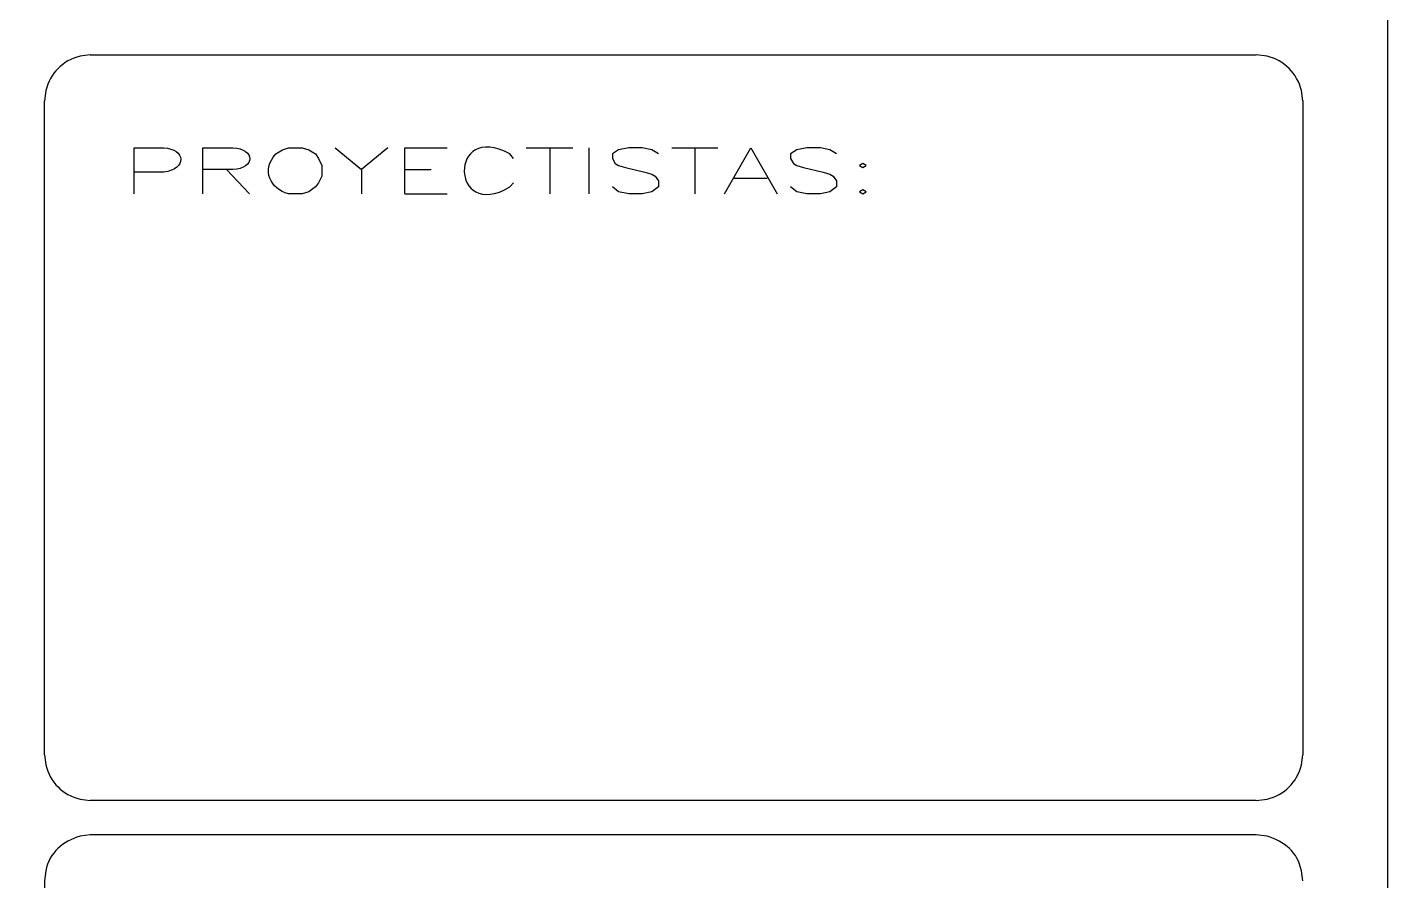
# Model space of a CAD drawing. Header units: millimetres. Extents: x -3 to 3438, y -2371 to 140.
# Drawn here: x 568.99 to 584.92, y -55.98 to -45.98 of the extents above; entities that cross this region are included whole.
import ezdxf

# ---------------------------------------------------------------- set-up
doc = ezdxf.new("R2010")
doc.units = ezdxf.units.MM
doc.layers.add('1- 1', color=1, linetype='Continuous')
doc.layers.add('1- 3', color=3, linetype='Continuous')

msp = doc.modelspace()

# ---------------------------------------------------------------- linework, layer by layer
at = {"layer": '1- 1', "lineweight": 25}
msp.add_lwpolyline([(294.776, 139.89), (294.776, -75.213), (584.919, -75.213), (584.919, 139.89), (294.776, 139.89)], dxfattribs=at)
at = {"layer": '1- 3', "lineweight": 25}
for points in [[(569.729, -46.303), (583.378, -46.303)], [(569.192, -54.502), (569.192, -46.84)], [(583.923, -46.84), (583.923, -54.502)], [(572.596, -47.393), (572.904, -47.646), (572.904, -47.93)], [(573.212, -47.393), (572.904, -47.646)], [(573.41, -47.93), (573.41, -47.393), (573.908, -47.393)], [(574.832, -47.393), (575.377, -47.393)], [(575.108, -47.393), (575.108, -47.93)], [(575.566, -47.393), (575.566, -47.93)], [(576.38, -47.464), (576.301, -47.417), (576.19, -47.393), (576.032, -47.393), (575.914, -47.417), (575.843, -47.464), (575.843, -47.519), (575.874, -47.575), (575.914, -47.598), (575.993, -47.622), (576.222, -47.677), (576.301, -47.701), (576.34, -47.725), (576.38, -47.78), (576.38, -47.851), (576.301, -47.906), (576.19, -47.93), (576.032, -47.93), (575.914, -47.906), (575.843, -47.851)], [(576.538, -47.393), (577.075, -47.393)], [(576.806, -47.393), (576.806, -47.93)], [(577.154, -47.93), (577.462, -47.393), (577.77, -47.93)], [(578.465, -47.464), (578.386, -47.417), (578.276, -47.393), (578.118, -47.393), (577.999, -47.417), (577.928, -47.464), (577.928, -47.519), (577.96, -47.575), (577.999, -47.598), (578.078, -47.622), (578.307, -47.677), (578.386, -47.701), (578.426, -47.725), (578.465, -47.78), (578.465, -47.851), (578.386, -47.906), (578.276, -47.93), (578.118, -47.93), (577.999, -47.906), (577.928, -47.851)], [(578.773, -47.575), (578.734, -47.598), (578.773, -47.622), (578.813, -47.598), (578.773, -47.575)], [(571.325, -47.646), (571.593, -47.93)], [(573.41, -47.646), (573.718, -47.646)], [(577.265, -47.748), (577.652, -47.748)], [(573.41, -47.93), (573.908, -47.93)], [(578.773, -47.883), (578.734, -47.906), (578.773, -47.93), (578.813, -47.906), (578.773, -47.883)], [(583.378, -55.039), (569.729, -55.039)], [(583.378, -55.442), (569.729, -55.442)], [(569.192, -55.979), (569.192, -68.933)]]:
    msp.add_lwpolyline(points, dxfattribs=at)
for points, knots in [([(569.729, -46.303), (569.729, -46.303), (569.611, -46.319), (569.611, -46.319), (569.403, -46.372), (569.261, -46.514), (569.208, -46.722), (569.208, -46.722), (569.192, -46.84), (569.192, -46.84)], [0, 0, 0, 0, 1, 1, 1, 2, 2, 2, 3, 3, 3, 3]), ([(583.923, -46.84), (583.923, -46.84), (583.908, -46.722), (583.908, -46.722), (583.855, -46.514), (583.712, -46.372), (583.505, -46.319), (583.505, -46.319), (583.378, -46.303), (583.378, -46.303)], [0, 0, 0, 0, 1, 1, 1, 2, 2, 2, 3, 3, 3, 3]), ([(574.682, -47.519), (574.682, -47.519), (574.642, -47.464), (574.642, -47.464), (573.917, -47.07), (573.94, -48.263), (574.642, -47.851), (574.642, -47.851), (574.682, -47.804), (574.682, -47.804)], [0, 0, 0, 0, 1, 1, 1, 2, 2, 2, 3, 3, 3, 3]), ([(570.242, -47.93), (570.242, -47.93), (570.242, -47.393), (570.242, -47.393), (570.242, -47.393), (570.59, -47.393), (570.59, -47.393), (570.839, -47.402), (570.868, -47.644), (570.59, -47.677), (570.59, -47.677), (570.242, -47.677), (570.242, -47.677)], [0, 0, 0, 0, 1, 1, 1, 2, 2, 2, 3, 3, 3, 4, 4, 4, 4]), ([(571.048, -47.93), (571.048, -47.93), (571.048, -47.393), (571.048, -47.393), (571.048, -47.393), (571.396, -47.393), (571.396, -47.393), (571.664, -47.401), (571.664, -47.638), (571.396, -47.646), (571.396, -47.646), (571.048, -47.646), (571.048, -47.646)], [0, 0, 0, 0, 1, 1, 1, 2, 2, 2, 3, 3, 3, 4, 4, 4, 4]), ([(572.051, -47.393), (572.051, -47.393), (571.98, -47.417), (571.98, -47.417), (571.98, -47.417), (571.901, -47.464), (571.901, -47.464), (571.727, -47.654), (571.838, -47.877), (572.051, -47.93), (572.051, -47.93), (572.209, -47.93), (572.209, -47.93), (572.209, -47.93), (572.288, -47.906), (572.288, -47.906), (572.288, -47.906), (572.367, -47.851), (572.367, -47.851), (572.367, -47.851), (572.399, -47.804), (572.399, -47.804), (572.399, -47.804), (572.438, -47.725), (572.438, -47.725), (572.438, -47.725), (572.438, -47.598), (572.438, -47.598), (572.438, -47.598), (572.399, -47.519), (572.399, -47.519), (572.399, -47.519), (572.367, -47.464), (572.367, -47.464), (572.367, -47.464), (572.288, -47.417), (572.288, -47.417), (572.288, -47.417), (572.209, -47.393), (572.209, -47.393), (572.209, -47.393), (572.051, -47.393), (572.051, -47.393)], [0, 0, 0, 0, 1, 1, 1, 2, 2, 2, 3, 3, 3, 4, 4, 4, 5, 5, 5, 6, 6, 6, 7, 7, 7, 8, 8, 8, 9, 9, 9, 10, 10, 10, 11, 11, 11, 12, 12, 12, 13, 13, 13, 14, 14, 14, 14]), ([(569.192, -54.502), (569.192, -54.502), (569.208, -54.621), (569.208, -54.621), (569.261, -54.828), (569.403, -54.971), (569.611, -55.023), (569.611, -55.023), (569.729, -55.039), (569.729, -55.039)], [0, 0, 0, 0, 1, 1, 1, 2, 2, 2, 3, 3, 3, 3]), ([(583.378, -55.039), (583.378, -55.039), (583.505, -55.023), (583.505, -55.023), (583.712, -54.971), (583.855, -54.828), (583.908, -54.621), (583.908, -54.621), (583.923, -54.502), (583.923, -54.502)], [0, 0, 0, 0, 1, 1, 1, 2, 2, 2, 3, 3, 3, 3]), ([(569.729, -55.442), (569.729, -55.442), (569.611, -55.458), (569.611, -55.458), (569.407, -55.513), (569.251, -55.647), (569.208, -55.861), (569.208, -55.861), (569.192, -55.979), (569.192, -55.979)], [0, 0, 0, 0, 1, 1, 1, 2, 2, 2, 3, 3, 3, 3]), ([(583.923, -55.979), (583.923, -55.979), (583.908, -55.861), (583.908, -55.861), (583.865, -55.647), (583.708, -55.513), (583.505, -55.458), (583.505, -55.458), (583.378, -55.442), (583.378, -55.442)], [0, 0, 0, 0, 1, 1, 1, 2, 2, 2, 3, 3, 3, 3])]:
    msp.add_open_spline(points, degree=3, knots=knots, dxfattribs=at)

doc.saveas('drawing.dxf')
